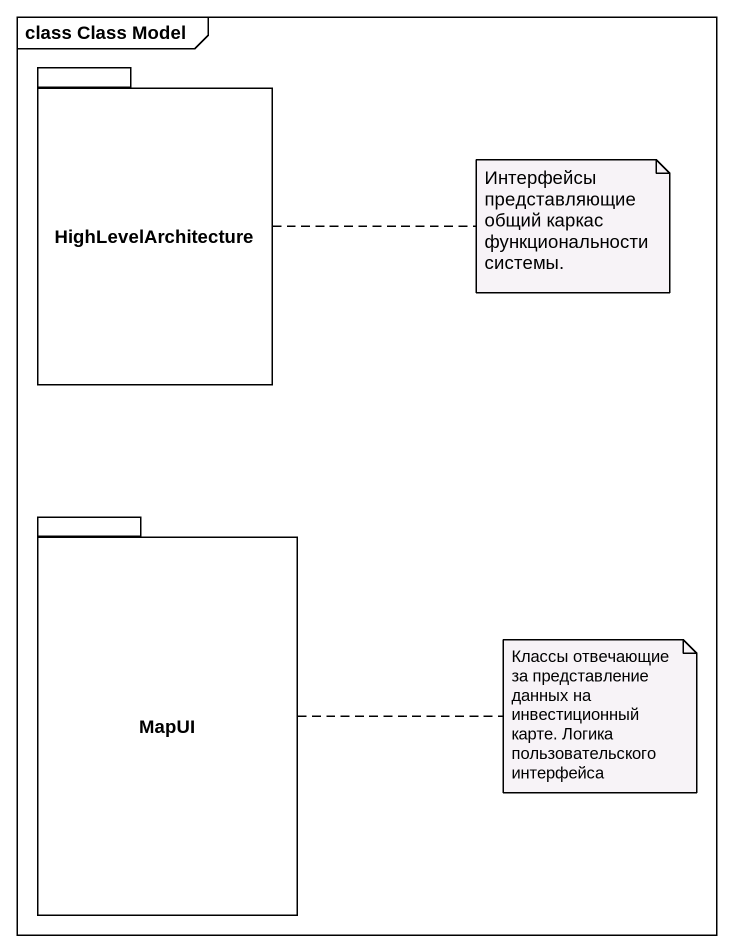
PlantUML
@startuml
mainframe class Class Model
package HighLevelArchitecture {
}
package MapUI {
}
note right of HighLevelArchitecture : Интерфейсы представляющие общий каркас функциональности системы.
note right of MapUI : Классы отвечающие за представление данных на инвестиционный карте. Логика пользовательского интерфейса
@enduml
